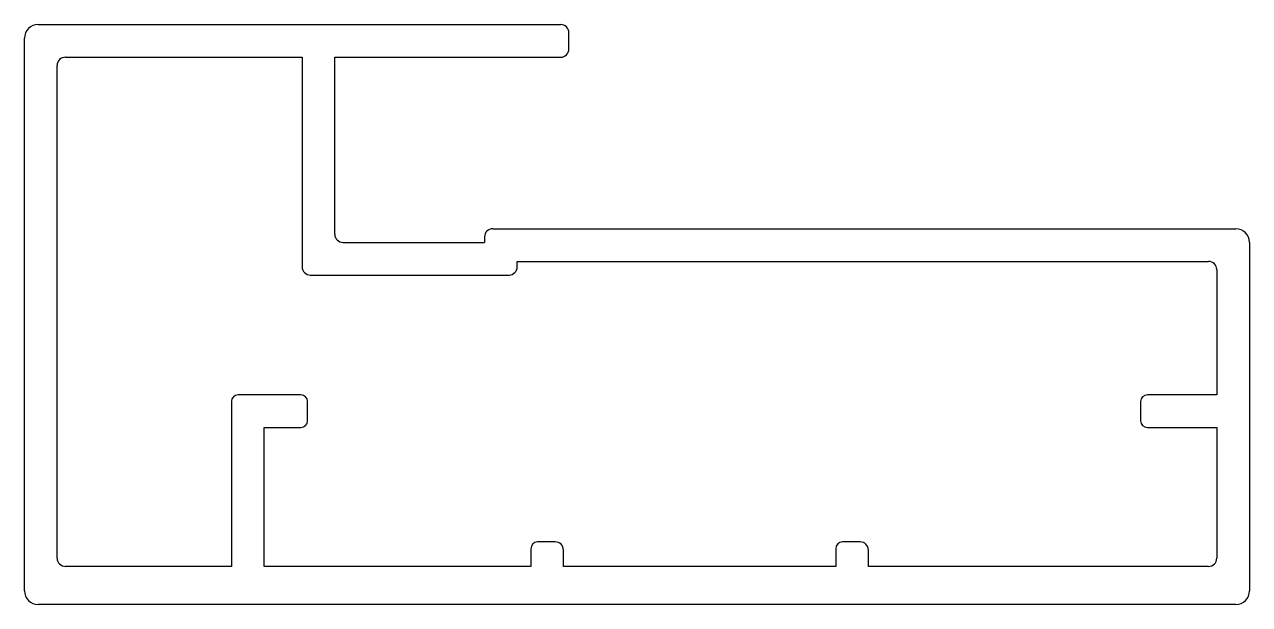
# Model space of a CAD drawing. Extents: x 781 to 826, y 822.7 to 844.
import ezdxf

# ---------------------------------------------------------------- set-up
doc = ezdxf.new("R2010")
doc.units = 0
doc.layers.get('0').update_dxf_attribs({"linetype": 'CONTINUOUS'})

msp = doc.modelspace()

# ---------------------------------------------------------------- linework, layer by layer
for p, q in [((781.517, 843.968), (800.717, 843.968)), ((781.017, 823.168), (781.017, 843.468)), ((801.017, 843.068), (801.017, 843.668)), ((782.217, 824.368), (782.217, 842.468)), ((782.517, 842.768), (791.217, 842.768)), ((791.217, 842.768), (791.217, 835.068)), ((792.417, 842.768), (800.717, 842.768)), ((792.417, 836.268), (792.417, 842.768)), ((797.917, 836.168), (797.917, 835.968)), ((798.217, 836.468), (825.517, 836.468)), ((792.717, 835.968), (797.917, 835.968)), ((826.017, 835.968), (826.017, 823.168)), ((799.117, 835.268), (824.517, 835.268)), ((799.117, 835.068), (799.117, 835.268)), ((791.517, 834.768), (798.817, 834.768)), ((824.817, 834.968), (824.817, 830.368)), ((791.167, 830.368), (788.867, 830.368)), ((824.817, 830.368), (822.267, 830.368)), ((788.617, 830.118), (788.617, 824.068)), ((791.417, 829.418), (791.417, 830.118)), ((822.017, 830.118), (822.017, 829.418)), ((789.817, 824.068), (789.817, 829.168)), ((789.817, 829.168), (791.167, 829.168)), ((822.267, 829.168), (824.817, 829.168)), ((824.817, 829.168), (824.817, 824.368)), ((800.517, 824.968), (799.867, 824.968)), ((811.717, 824.968), (811.067, 824.968)), ((799.617, 824.718), (799.617, 824.068)), ((800.817, 824.068), (800.817, 824.668)), ((810.817, 824.718), (810.817, 824.068)), ((812.017, 824.068), (812.017, 824.668)), ((788.617, 824.068), (782.517, 824.068)), ((799.617, 824.068), (789.817, 824.068)), ((810.817, 824.068), (800.817, 824.068)), ((824.517, 824.068), (812.017, 824.068)), ((825.517, 822.668), (781.517, 822.668))]:
    msp.add_line(p, q)
for centre, radius, start, end in [((781.517, 843.468), 0.5, 90, 180), ((800.717, 843.668), 0.3, 0, 90), ((800.717, 843.068), 0.3, 270, 0), ((782.517, 842.468), 0.3, 90, 180), ((792.717, 836.268), 0.3, 180, 270), ((798.217, 836.168), 0.3, 90, 180), ((825.517, 835.968), 0.5, 0, 90), ((824.517, 834.968), 0.3, 0, 90), ((791.517, 835.068), 0.3, 180, 270), ((798.817, 835.068), 0.3, 270, 0), ((788.867, 830.118), 0.25, 90, 180), ((791.167, 830.118), 0.25, 0, 90), ((822.267, 830.118), 0.25, 90, 180), ((791.167, 829.418), 0.25, 270, 0), ((822.267, 829.418), 0.25, 180, 270), ((799.867, 824.718), 0.25, 90, 180), ((800.517, 824.668), 0.3, 0, 90), ((811.067, 824.718), 0.25, 90, 180), ((811.717, 824.668), 0.3, 0, 90), ((782.517, 824.368), 0.3, 180, 270), ((824.517, 824.368), 0.3, 270, 0), ((781.517, 823.168), 0.5, 180, 270), ((825.517, 823.168), 0.5, 270, 0)]:
    msp.add_arc(centre, radius, start, end)

doc.saveas('drawing.dxf')
